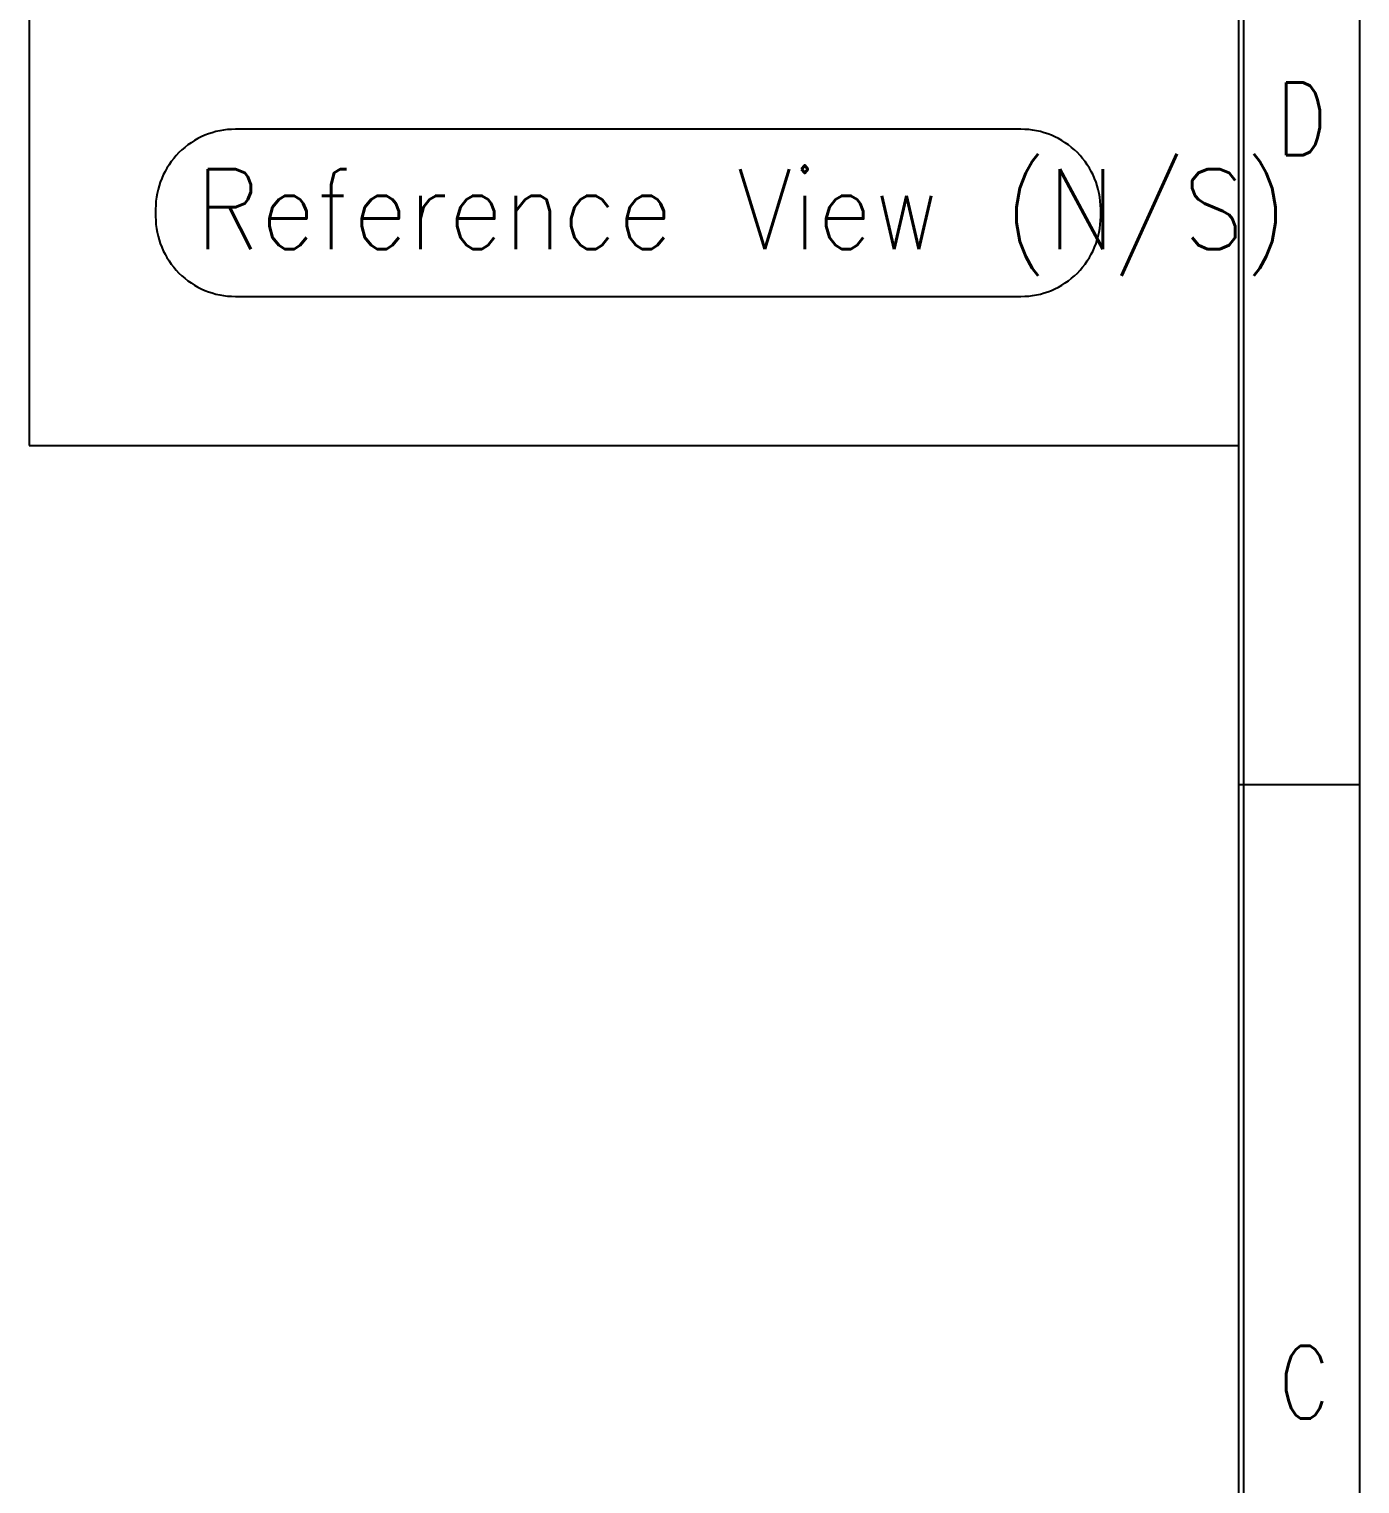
# Model space of a CAD drawing. Header units: millimetres. Extents: x -185 to 185, y -135 to 135.
# Drawn here: x 130 to 185, y -2.9 to 57.2 of the extents above; entities that cross this region are included whole.
import ezdxf

# ---------------------------------------------------------------- set-up
doc = ezdxf.new("R2010")
doc.units = ezdxf.units.MM
doc.layers.add('1', color=7, linetype='Continuous')
doc.styles.add('CONVERTER_13', font='txt.shx', dxfattribs={"width": 0.9})
doc.styles.add('CONVERTER_14', font='simplex.shx', dxfattribs={"width": 0.77})

# ---------------------------------------------------------------- blocks, each defined once
blk = doc.blocks.new('Reference_View1', base_point=(454.96, 342))
at = {"layer": '1', "color": 4}
blk.add_lwpolyline([(415.58, 138.49), (512.96, 138.49, 0.414214), (522.86, 148.39), (522.86, 149.31, 0.414214), (512.96, 159.21), (415.58, 159.21, 0.414214), (405.68, 149.31), (405.68, 148.39, 0.414214)], format="xyb", close=True, dxfattribs=at)
at = {"layer": '1', "color": 4, "style": 'CONVERTER_13', "width": 0.9}
blk.add_text('Reference View (N/S)', height=9.9, dxfattribs=at).set_placement((410.63, 144.36))
blk = doc.blocks.new('_tb_frame_AN-A3', base_point=(-185, -135))
at = {"color": 7, "linetype": 'Continuous'}
for p, q in [((185, -135), (185, 135)), ((180, -108), (180, 130)), ((180.2, -130.2), (180.2, 130.2)), ((180, 26), (185, 26))]:
    blk.add_line(p, q, dxfattribs=at)
at = {"layer": '1', "color": 5, "linetype": 'Continuous'}
for p, q in [((130, 130), (130, 40)), ((130, 40), (180, 40))]:
    blk.add_line(p, q, dxfattribs=at)
at = {"layer": '1', "color": 7, "linetype": 'Continuous'}
blk.add_line((180, 40), (180, 130), dxfattribs=at)
at = {"color": 7, "char_height": 3, "attachment_point": 8, "line_spacing_factor": 0.60024, "style": 'CONVERTER_14'}
for s, insert in [('D', (182.6, 52)), ('C', (182.7, -0.2))]:
    blk.add_mtext(s, dxfattribs=dict(at, insert=insert))

msp = doc.modelspace()

# ---------------------------------------------------------------- block references
msp.add_blockref('_tb_frame_AN-A3', (-185, -135))
at = {"xscale": 0.3333333333333333, "yscale": 0.3333333333333333, "zscale": 0.3333333333333333}
msp.add_blockref('Reference_View1', (151.655, 114), dxfattribs=at)

doc.saveas('drawing.dxf')
